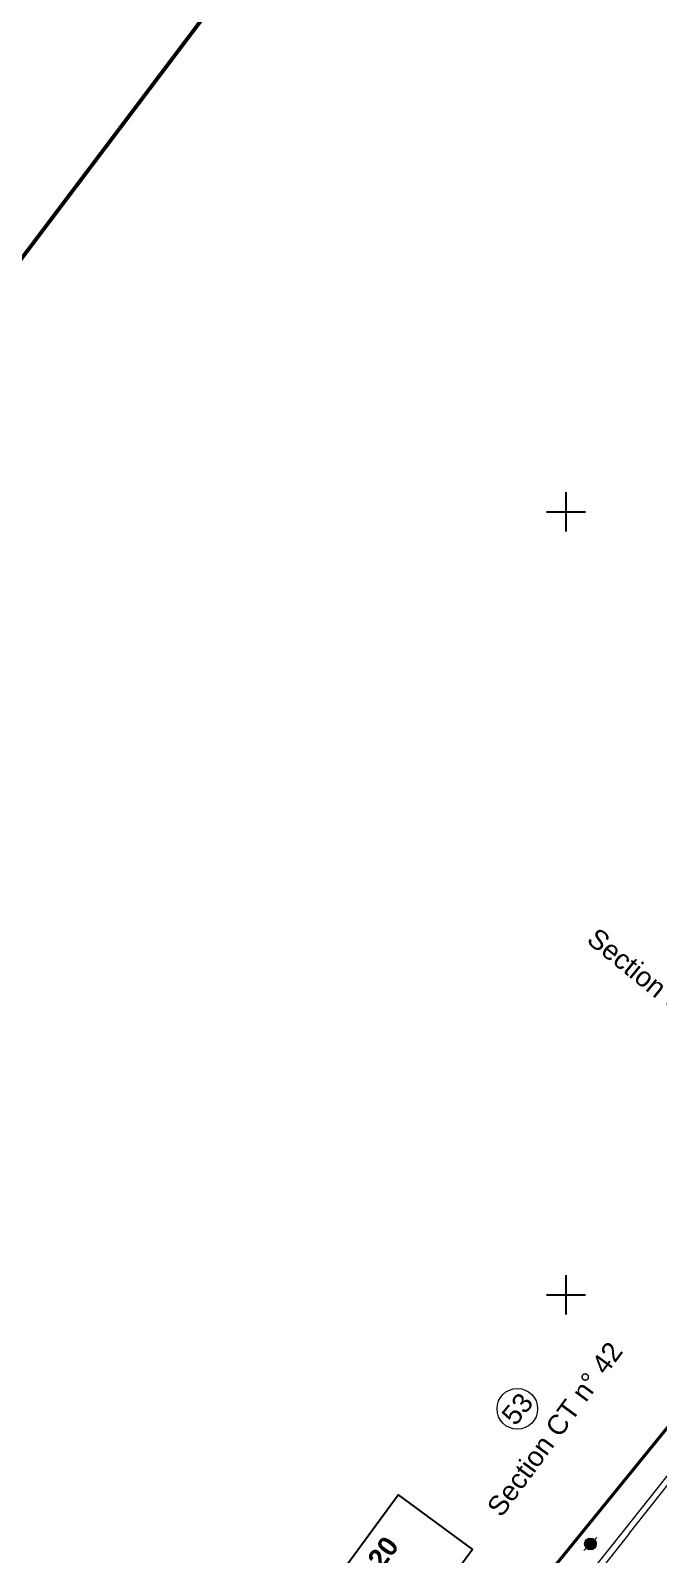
# Model space of a CAD drawing. Header units: metres. Extents: x 1380671 to 1381006, y 5226540 to 5226904.
# Drawn here: x 1380866.31 to 1380882.36, y 5226793.37 to 5226832.29 of the extents above; entities that cross this region are included whole.
import ezdxf
from ezdxf.enums import TextEntityAlignment as Align

# ---------------------------------------------------------------- set-up
doc = ezdxf.new("R2010")
doc.units = ezdxf.units.M
doc.header["$LTSCALE"] = 2
for name, color, linetype, lineweight in [('ASSEU_P_TEXRRA', 32, 'Continuous', 0), ('CAD_F_PARCELLE', 253, 'Continuous', 0), ('EAU_P_BCR', 5, 'Continuous', 0), ('FDP_F_PARCELLE', 7, 'Continuous', 0), ('FDP_F_TBATNUM', 7, 'Continuous', 0), ('MEP_F_CADRE', 7, 'Continuous', 0), ('VOIE_F_TEXNOM', 252, 'Continuous', 0), ('VOIE_L_BORDURE', 252, 'Continuous', 0)]:
    doc.layers.add(name, color=color, linetype=linetype, lineweight=lineweight)
doc.layers.add('ASSEU_TEXRCA', color=32, linetype='Continuous')
doc.layers.add('MEP_F_CARRO', color=7, linetype='Continuous')
doc.layers.get('0').freeze()
doc.styles.add('ARIAL', font='arialbd.ttf')
doc.styles.add('Arial 1.0', font='arial.ttf', dxfattribs={"height": 0.2})

# ---------------------------------------------------------------- blocks, each defined once
blk = doc.blocks.new('point')
blk.add_point((0, 0))
blk = doc.blocks.new('ftc025')
h = blk.add_hatch(color=256)
edge = h.paths.add_edge_path()
edge.add_arc((0, 0), 0.15, 0, 360)
for q in [(-0.164, -0.168), (0.164, 0.168)]:
    blk.add_line((0, 0), q)
blk.add_circle((0, 0), 0.15)
blk.add_blockref('point', (0, 0))

msp = doc.modelspace()

# ---------------------------------------------------------------- linework, layer by layer
at = {"layer": 'ASSEU_TEXRCA', "color": 32, "flags": 128}
msp.add_lwpolyline([(1380877.608, 5226793.493), (1380874.4, 5226789.124), (1380872.498, 5226790.52), (1380875.706, 5226794.889)], close=True, dxfattribs=at)
at = {"layer": 'CAD_F_PARCELLE', "const_width": 0.08, "flags": 128}
msp.add_lwpolyline([(1380882.673, 5226805.631), (1380884.512, 5226804.242), (1380885.638, 5226802.001), (1380885.925, 5226801.242), (1380886.117, 5226800.946), (1380876.96, 5226789.689), (1380876.643, 5226789.513), (1380874.167, 5226786.164)], dxfattribs=at)
at = {"layer": 'FDP_F_TBATNUM'}
msp.add_circle((1380878.755, 5226797.089), 0.519, dxfattribs=at)
at = {"layer": 'MEP_F_CADRE', "const_width": 0.1}
msp.add_lwpolyline([(1380776.366, 5226539.855), (1381005.466, 5226843.39), (1380924.806, 5226904.269), (1380671.007, 5226568.009), (1380705.053, 5226542.312), (1380729.753, 5226575.037)], close=True, dxfattribs=at)
at = {"layer": 'MEP_F_CARRO'}
for p, q in [((1380880, 5226819.5), (1380880, 5226820.5)), ((1380879.5, 5226820), (1380880.5, 5226820)), ((1380880, 5226799.5), (1380880, 5226800.5)), ((1380879.5, 5226800), (1380880.5, 5226800))]:
    msp.add_line(p, q, dxfattribs=at)
at = {"layer": 'VOIE_L_BORDURE', "flags": 128}
for points in [[(1380874.785, 5226785.581), (1380881.504, 5226794.004), (1380891.313, 5226806.369), (1380897.069, 5226813.701), (1380898.62, 5226815.72), (1380900.057, 5226817.56), (1380907.781, 5226827.46), (1380916.747, 5226838.922), (1380916.747, 5226838.922), (1380917.557, 5226839.937), (1380925.91, 5226850.652), (1380929.106, 5226854.886), (1380932.517, 5226859.893), (1380939.312, 5226869.874), (1380940.115, 5226871.123), (1380942.613, 5226875.5), (1380945.075, 5226879.857)], [(1380881.621, 5226793.911), (1380881.621, 5226793.911), (1380891.431, 5226806.276), (1380897.188, 5226813.609), (1380898.738, 5226815.629), (1380900.175, 5226817.467), (1380907.9, 5226827.368), (1380916.865, 5226838.83), (1380916.865, 5226838.83), (1380917.675, 5226839.845), (1380926.029, 5226850.561), (1380929.228, 5226854.799), (1380932.641, 5226859.808), (1380939.437, 5226869.791), (1380940.243, 5226871.045), (1380940.243, 5226871.045), (1380940.243, 5226871.045), (1380942.743, 5226875.426), (1380945.206, 5226879.783)], [(1380881.621, 5226793.911), (1380881.621, 5226793.911), (1380881.621, 5226793.911), (1380871.594, 5226781.221), (1380862.639, 5226769.512), (1380856.805, 5226761.769), (1380856.497, 5226761.377), (1380856.274, 5226761.174)]]:
    msp.add_lwpolyline(points, dxfattribs=at)

# ---------------------------------------------------------------- block references
at = {"layer": 'EAU_P_BCR', "rotation": 359.5558556327607}
msp.add_blockref('ftc025', (1380880.624, 5226793.638), dxfattribs=at)

# ---------------------------------------------------------------- texts
at = {"layer": 'ASSEU_P_TEXRRA', "style": 'ARIAL'}
msp.add_text('12.20', height=0.5, rotation=53.7142, dxfattribs=at).set_placement((1380875.755, 5226793.588), align=Align.RIGHT)
at = {"layer": 'FDP_F_PARCELLE', "style": 'Arial 1.0'}
for s, rotation, p in [('Section CT n° 43', 320.9487, (1380882.55, 5226807.356)), ('Section CT n° 42', 53.7142, (1380879.912, 5226796.425))]:
    msp.add_text(s, height=0.5, rotation=rotation, dxfattribs=at).set_placement(p, align=Align.CENTER)
at = {"layer": 'FDP_F_TBATNUM', "style": 'Arial 1.0'}
msp.add_text('53', height=0.5, rotation=50.9417, dxfattribs=at).set_placement((1380878.755, 5226797.089), align=Align.MIDDLE_CENTER)
at = {"layer": 'VOIE_F_TEXNOM', "style": 'Arial 1.0'}
msp.add_text('Rue                                      Basse                                          de                                              Saint-Eloi', height=0.75, rotation=51.4433, dxfattribs=at).set_placement((1380875.419, 5226780.457), align=Align.MIDDLE_CENTER)

doc.saveas('drawing.dxf')
